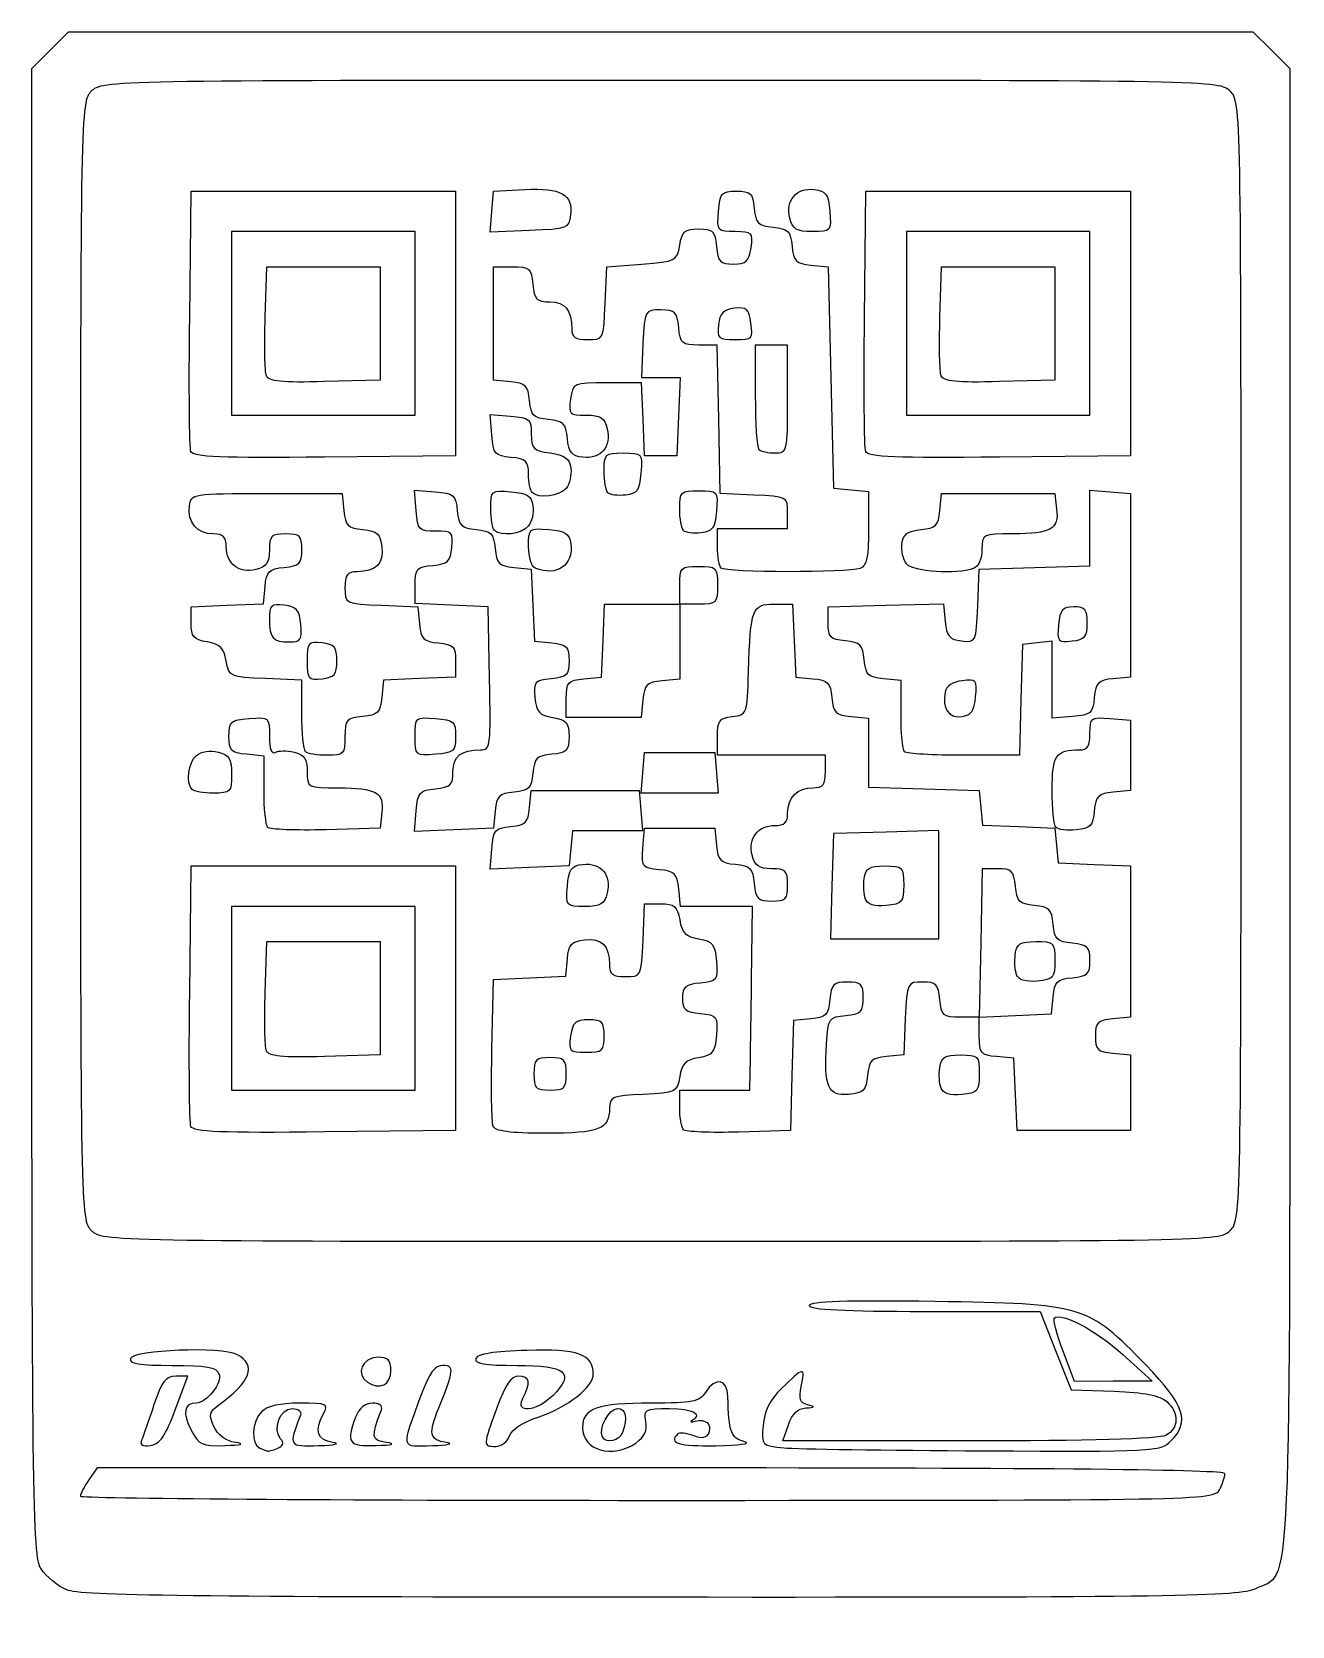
# Model space of a CAD drawing. Extents: x 15 to 1686, y 39 to 1121.
# Drawn here: x 1320 to 1495.1, y 897.5 to 1119 of the extents above; entities that cross this region are included whole.
import ezdxf

# ---------------------------------------------------------------- set-up
doc = ezdxf.new("R2010")
doc.units = 0
doc.layers.get('0').update_dxf_attribs({"linetype": 'CONTINUOUS'})

msp = doc.modelspace()

# ---------------------------------------------------------------- linework, layer by layer
at = {"color": 7}
for points in [[(1320, 1010.673615), (1320, 1113.9), (1322.55, 1116.45), (1325.1, 1119), (1407.375, 1119), (1489.65, 1119), (1492.2, 1116.45), (1494.75, 1113.9), (1494.75, 1011.037755)], [(1341.92325, 1079.265532), (1342.125, 1096.875), (1360.5, 1096.875), (1378.875, 1096.875), (1378.875, 1078.5), (1378.875, 1060.125), (1360.669125, 1059.924125)], [(1383.890175, 1094.028689), (1384.125, 1096.875), (1388.5008, 1097.101816)], [(1435.67325, 1079.265517), (1435.875, 1096.875), (1454.25, 1096.875), (1472.625, 1096.875), (1472.625, 1078.5), (1472.625, 1060.125), (1454.419125, 1059.924125)], [(1389.140175, 1091.403689), (1383.655425, 1091.182377), (1383.890175, 1094.028689)], [(1352.40765, 1079.306263), (1352.625, 1086.375), (1360.5, 1086.375), (1368.375, 1086.375), (1368.375, 1078.5), (1368.375, 1070.625), (1360.674075, 1070.411114)], [(1386.51825, 1070.393279), (1384.125, 1070.625), (1384.125, 1078.5), (1384.125, 1086.375), (1386.75, 1086.375)], [(1399.653225, 1081.3125), (1399.875, 1086.375), (1404.746175, 1086.75)], [(1428.23175, 1086.606721), (1430.625, 1086.375), (1431, 1071), (1431.375, 1055.625), (1433.8125, 1055.38998), (1436.25, 1055.15496), (1436.25, 1050.032723)], [(1446.15765, 1079.306263), (1446.375, 1086.375), (1454.25, 1086.375), (1462.125, 1086.375), (1462.125, 1078.5), (1462.125, 1070.625), (1454.424075, 1070.411114)], [(1404.901725, 1075.6875), (1404.67845, 1071), (1407.372075, 1071), (1410.0657, 1071), (1409.84535, 1065.5625), (1409.625, 1060.125), (1407.375, 1060.125), (1405.125, 1060.125), (1404.903225, 1065.1875), (1404.68145, 1070.25), (1399.92585, 1070.25)], [(1420.3125, 1054.651417), (1415.625, 1054.875), (1415.41635, 1065.1875), (1415.2077, 1075.5), (1412.651325, 1075.5)], [(1425, 1068), (1425, 1075.5), (1422.75, 1075.5), (1420.5, 1075.5), (1420.5, 1068.5)], [(1383.88935, 1062.985644), (1383.6537, 1065.846288), (1386.51435, 1065.610644)], [(1352.625, 1054.875), (1363.125, 1054.875), (1363.35675, 1052.48172)], [(1373.38935, 1052.485643), (1373.1537, 1055.346285), (1376.01435, 1055.110643)], [(1446.14325, 1052.48172), (1446.375, 1054.875), (1454.25, 1054.875), (1462.125, 1054.875), (1462.372575, 1052.706383)], [(1451.402175, 1039.26609), (1451.625, 1044.375), (1459.3125, 1044.588735), (1467, 1044.802477), (1467, 1050.071512), (1467, 1055.340547), (1469.8125, 1055.107777), (1472.625, 1054.875), (1472.625, 1042.125), (1472.625, 1029.375), (1470.23175, 1029.14328)], [(1415.25, 1047.49971), (1415.25, 1049.999708), (1420.125, 1049.999708), (1425, 1049.999708), (1425, 1052.213917)], [(1386.98175, 1044.60672), (1389.375, 1044.375), (1389.595725, 1039.357538), (1389.81645, 1034.340083), (1392.220725, 1034.107538)], [(1415.750025, 1044.500018), (1415.750025, 1044.49971)], [(1342.125, 1036.882365), (1342.125, 1039.125), (1347.142425, 1039.34574), (1352.159925, 1039.56648), (1352.392425, 1041.97074)], [(1383.58425, 1029.1875), (1383.375, 1039.125), (1378.3125, 1039.346767), (1373.25, 1039.568535), (1373.25, 1042.111748)], [(1396.6875, 1029.13998), (1399.125, 1029.375), (1399.346775, 1034.4375), (1399.56855, 1039.5), (1404.784275, 1039.5), (1410, 1039.5), (1410, 1042.125)], [(1368.5625, 1039.346767), (1373.625, 1039.125), (1373.85675, 1036.73172)], [(1412.625, 1039.5), (1410, 1039.5), (1410, 1034.29752), (1410, 1029.09504), (1407.5625, 1028.86002)], [(1423.10505, 1039.5), (1425.68145, 1039.5), (1425.903225, 1034.4375), (1426.125, 1029.375), (1428.51825, 1029.14328)], [(1430.625, 1036.875), (1430.625, 1039.125), (1438.63815, 1039.33737), (1446.651225, 1039.549747), (1446.88815, 1037.08737)], [(1464.5625, 1023.892223), (1461.75, 1023.659453), (1461.75, 1029.004545), (1461.75, 1034.34963), (1459.6875, 1034.112315), (1457.625, 1033.875), (1457.41125, 1026.1875), (1457.1975, 1018.5), (1449.473775, 1018.5)], [(1378.875, 1031.625), (1378.875, 1029.375), (1373.857575, 1029.15426), (1368.840075, 1028.93352), (1368.607575, 1026.52926)], [(1357.5, 1024.215735), (1357.5, 1028.931465), (1352.442375, 1029.153233)], [(1440.75, 1024.202483), (1440.75, 1028.90496), (1438.3125, 1029.13998)], [(1404.88995, 1026.1875), (1404.654975, 1023.75), (1399.45245, 1023.75), (1394.25, 1023.75), (1394.25, 1026.32748)], [(1433.8125, 1023.88998), (1436.25, 1023.65496), (1436.25, 1018.853715), (1436.25, 1014.052478), (1443.9375, 1013.838735), (1451.625, 1013.625), (1451.857575, 1011.22074), (1452.090075, 1008.81648), (1457.107575, 1008.59574), (1462.125, 1008.375), (1462.357575, 1005.97074), (1462.590075, 1003.56648), (1467.607575, 1003.34574), (1472.625, 1003.125), (1472.625, 992.625), (1472.625, 982.125), (1470.1875, 981.88998)], [(1469.8125, 1023.607777), (1472.625, 1023.375), (1472.625, 1018.5), (1472.625, 1013.625), (1470.23175, 1013.39328)], [(1430.25, 1016.25), (1430.25, 1018.5), (1422.75, 1018.5), (1415.25, 1018.5), (1415.25, 1021.075185)], [(1352.25, 1013.702482), (1352.25, 1018.40496), (1349.8125, 1018.63998)], [(1389.14325, 1011.23172), (1389.375, 1013.625), (1396.875, 1013.625), (1404.375, 1013.625), (1404.6078, 1010.8125), (1404.840525, 1008), (1399.967775, 1008), (1395.095025, 1008), (1394.86005, 1005.5625), (1394.625, 1003.125), (1389.140175, 1002.90369), (1383.655425, 1002.68238), (1383.890175, 1005.52869)], [(1368.622575, 1010.543647), (1368.375, 1008.375), (1360.83705, 1008.162915)], [(1384.35675, 1010.76828), (1384.125, 1008.375), (1378.640175, 1008.15369), (1373.155425, 1007.93238), (1373.390175, 1010.77869)], [(1404.8952, 1005.61317), (1405.125, 1008.375), (1410, 1008.375), (1414.875, 1008.375), (1415.10675, 1005.98172)], [(1341.92325, 985.515517), (1342.125, 1003.125), (1360.5, 1003.125), (1378.875, 1003.125), (1378.875, 984.75), (1378.875, 966.375), (1360.669125, 966.174127)], [(1454.223675, 1002.75), (1452.0423, 1002.75), (1451.83365, 992.4375), (1451.625, 982.125), (1449, 982.125)], [(1419.98475, 987.187222), (1420.124925, 997.499445), (1415.109975, 997.499722), (1410.09495, 997.5), (1409.859975, 999.9375)], [(1404.903225, 992.8125), (1405.125, 997.875), (1407.36765, 997.875)], [(1352.40765, 985.556265), (1352.625, 992.625), (1360.5, 992.625), (1368.375, 992.625), (1368.375, 984.75), (1368.375, 976.875), (1360.674075, 976.661115)], [(1383.914025, 977.664667), (1384.125, 987.375), (1389.142425, 987.59574), (1394.159925, 987.81648), (1394.392425, 990.22074)], [(1451.625, 979.5), (1451.625, 982.125), (1456.642425, 982.34574), (1461.659925, 982.56648), (1461.892425, 984.97074)], [(1428.213225, 981.8919), (1425.80145, 981.6588), (1425.588225, 974.0169), (1425.375, 966.375), (1418.212875, 966.162158)], [(1441.346775, 981.9375), (1441.125, 976.875), (1438.73175, 976.64328)], [(1470.1875, 977.11002), (1472.625, 976.875), (1472.625, 971.625), (1472.625, 966.375), (1464.75, 966.375), (1456.875, 966.375), (1456.654275, 971.392462), (1456.43355, 976.409918), (1454.029275, 976.642462)], [(1410, 969.500002), (1410, 972), (1414.875, 972), (1419.75, 972), (1419.79725, 974.4375)], [(1444.034175, 941.25), (1460.068425, 941.25), (1462.2228, 935.8125), (1464.37725, 930.375), (1470.3552, 930.152955)], [(1471.564125, 935.26659), (1475.625, 931.568093), (1470.24135, 931.534043), (1464.857775, 931.499993), (1463.277525, 935.723618), (1463.277525, 935.723625)], [(1339.9239, 927.5625), (1341.681375, 932.25), (1339.977675, 932.25)], [(1450.21335, 923.25), (1424.328, 923.25), (1425.11235, 925.5)], [(1407.417525, 919.5), (1329.08505, 919.5), (1327.917525, 917.833118)]]:
    msp.add_lwpolyline(points, dxfattribs=at)
for points in [[(1425.30555, 1093.13474)], [(1373.25, 1078.5), (1373.25, 1091.25), (1360.5, 1091.25), (1347.75, 1091.25), (1347.75, 1078.5), (1347.75, 1065.75), (1360.5, 1065.75), (1373.25, 1065.75)], [(1467, 1078.5), (1467, 1091.25), (1454.25, 1091.25), (1441.5, 1091.25), (1441.5, 1078.5), (1441.5, 1065.75), (1454.25, 1065.75), (1467, 1065.75)], [(1419.903975, 1078.541022)], [(1352.581725, 1071.217377)], [(1446.331725, 1071.217377)], [(1425, 1068)], [(1342.092375, 1060.689641)], [(1435.842375, 1060.689641)], [(1389.500025, 1055.000002)], [(1400.03445, 1054.96557)], [(1384.250025, 1049.750002)], [(1410.53445, 1049.715578)], [(1389.9375, 1044.49671)], [(1441.534275, 1045.08372)], [(1357.36005, 1036.6875)], [(1466.625, 1036.875)], [(1362.375, 1031.625)], [(1451.1141, 1026.617295)], [(1373.25, 1021.125)], [(1358.000025, 1019.000002)], [(1404.8922, 1016.0625), (1405.125, 1018.875), (1410, 1018.875), (1414.875, 1018.875), (1415.1078, 1016.0625), (1415.340525, 1013.25), (1410, 1013.25), (1404.659475, 1013.25)], [(1441.250025, 1019.000003)], [(1342.250025, 1013.750003)], [(1352.77455, 1008.475418)], [(1446, 1000.527158), (1446, 1008.054315), (1438.6875, 1007.839658), (1431.375, 1007.625), (1431.16035, 1000.3125), (1430.9457, 993), (1438.47285, 993), (1446, 993)], [(1462.285575, 1008.464452)], [(1394.3922, 1000.3125)], [(1373.25, 984.75), (1373.25, 997.5), (1360.5, 997.5), (1347.75, 997.5), (1347.75, 984.75), (1347.75, 972), (1360.5, 972), (1373.25, 972)], [(1435.8105, 998.52255)], [(1456.8105, 988.02255)], [(1399.5, 979.5)], [(1352.581725, 977.46738)], [(1394.25, 974.25)], [(1446.3105, 972.27255)], [(1342.092375, 966.939638)], [(1384.077975, 966.977167)], [(1410.525375, 966.474653)], [(1486.5, 952.5)], [(1369.875, 933.010275)], [(1339.9239, 927.5625)], [(1386.35955, 923.95164)], [(1399.2573, 923.8125)], [(1348.271925, 923.041102)], [(1354.082775, 922.212585)], [(1369.278825, 923.040443)], [(1377.5625, 923.037442)], [(1403.903025, 922.966507)], [(1478.25, 923.25)], [(1484.9736, 916.450695)], [(1324.8393, 902.55432)]]:
    msp.add_lwpolyline(points, close=True, dxfattribs=at)
for points in [[(1407.375, 1112.25), (1330.749975, 1112.25), (1329.73065, 1112.23068), (1328.25, 1110.75)], [(1486.5, 1110.75), (1485.01935, 1112.230676), (1484.000025, 1112.25), (1407.375, 1112.25)], [(1328.25, 1110.75), (1326.76935, 1109.269324), (1326.75, 1108.25), (1326.75, 1031.625)], [(1488, 1031.625), (1488, 1108.25), (1487.9805, 1109.269324), (1486.5, 1110.75)], [(1388.5008, 1097.101816), (1393.511625, 1097.361552), (1395.183525, 1096.430073), (1394.85045, 1093.564197)], [(1415.3922, 1094.0625), (1415.6052, 1096.635773), (1415.8164, 1096.875), (1417.875, 1096.875)], [(1417.875, 1096.875), (1419.8565, 1096.875), (1420.152675, 1096.589426), (1420.35675, 1094.481721)], [(1425.30555, 1093.13474), (1424.6874, 1095.597643), (1426.213275, 1097.38783), (1428.6858, 1097.100418)], [(1428.6858, 1097.100418), (1430.336175, 1096.908572), (1430.65965, 1096.45614), (1430.8578, 1094.0625)], [(1420.35675, 1094.481721), (1420.5585, 1092.397882), (1420.897875, 1092.058481), (1422.98175, 1091.856721)], [(1394.85045, 1093.564197), (1394.633625, 1091.699486), (1394.414325, 1091.616499), (1389.140175, 1091.403689)], [(1417.6998, 1091.25), (1415.222925, 1091.25), (1415.16525, 1091.320245), (1415.3922, 1094.0625)], [(1428.43455, 1091.25), (1426.223325, 1091.25), (1425.699375, 1091.565615), (1425.30555, 1093.13474)], [(1430.8578, 1094.0625), (1431.08655, 1091.298144), (1431.045075, 1091.25), (1428.43455, 1091.25)], [(1410.003525, 1089.375), (1410.331725, 1091.287249), (1410.726375, 1091.625), (1412.63235, 1091.625)], [(1412.63235, 1091.625), (1414.6143, 1091.625), (1414.9023, 1091.341657), (1415.11005, 1089.1875)], [(1419.909975, 1089), (1420.22145, 1091.122149), (1420.095825, 1091.25), (1417.6998, 1091.25)], [(1422.98175, 1091.856721), (1425.06555, 1091.65496), (1425.404925, 1091.315559), (1425.60675, 1089.231721)], [(1404.746175, 1086.75), (1409.465925, 1087.113347), (1409.629275, 1087.194923), (1410.003525, 1089.375)], [(1415.11005, 1089.1875), (1415.31435, 1087.068598), (1415.621775, 1086.75), (1417.462425, 1086.75)], [(1417.462425, 1086.75), (1419.24165, 1086.75), (1419.632475, 1087.109305), (1419.909975, 1089)], [(1425.60675, 1089.231721), (1425.8085, 1087.147882), (1426.147875, 1086.808481), (1428.23175, 1086.606721)], [(1386.75, 1086.375), (1389.16335, 1086.375), (1389.393975, 1086.178449), (1389.61005, 1083.9375)], [(1389.61005, 1083.9375), (1389.814425, 1081.817146), (1390.121175, 1081.5), (1391.9673, 1081.5)], [(1391.9673, 1081.5), (1394.1237, 1081.5), (1395, 1080.398717), (1395, 1077.68866)], [(1397.215725, 1076.25), (1399.429275, 1076.25), (1399.431675, 1076.25495), (1399.653225, 1081.3125)], [(1419.903975, 1078.541022), (1419.6156, 1080.505858), (1419.287025, 1080.799507), (1417.596375, 1080.603522)], [(1342.092375, 1060.689656), (1341.888375, 1061.221172), (1341.812325, 1069.580316), (1341.92325, 1079.265532)], [(1352.581725, 1071.217377), (1352.3664, 1071.778458), (1352.288025, 1075.418457), (1352.40765, 1079.306263)], [(1407.375, 1080.375), (1405.1388, 1080.375), (1405.12365, 1080.346215), (1404.901725, 1075.6875)], [(1409.86005, 1077.9375), (1409.65215, 1080.093607), (1409.365275, 1080.375), (1407.375, 1080.375)], [(1417.596375, 1080.603522), (1416.0735, 1080.426986), (1415.571, 1079.905802), (1415.3877, 1078.3125)], [(1435.842375, 1060.689641), (1435.638375, 1061.221157), (1435.562325, 1069.580301), (1435.67325, 1079.265517)], [(1446.331725, 1071.217377), (1446.1164, 1071.778458), (1446.038025, 1075.418457), (1446.15765, 1079.306263)], [(1395, 1077.68866), (1395, 1076.595093), (1395.531525, 1076.25), (1397.215725, 1076.25)], [(1412.651325, 1075.5), (1410.315525, 1075.5), (1410.074775, 1075.710229), (1409.86005, 1077.9375)], [(1415.3877, 1078.3125), (1415.17005, 1076.421093), (1415.36145, 1076.25), (1417.6953, 1076.25)], [(1417.6953, 1076.25), (1420.106475, 1076.25), (1420.222575, 1076.370379), (1419.903975, 1078.541022)], [(1360.674075, 1070.411114), (1354.721625, 1070.245792), (1352.884275, 1070.428852), (1352.581725, 1071.217377)], [(1389.14325, 1067.768279), (1388.9415, 1069.852118), (1388.602125, 1070.191519), (1386.51825, 1070.393279)], [(1399.92585, 1070.25), (1395.21525, 1070.25), (1395.1671, 1070.228715), (1394.840025, 1068)], [(1454.424075, 1070.411114), (1448.471625, 1070.245792), (1446.634275, 1070.428852), (1446.331725, 1071.217377)], [(1391.76825, 1065.143279), (1389.68445, 1065.34504), (1389.345075, 1065.684441), (1389.14325, 1067.768279)], [(1394.840025, 1068), (1394.5299, 1065.886923), (1394.660775, 1065.75), (1396.990575, 1065.75)], [(1420.5, 1068.5), (1420.5, 1064.65), (1420.725, 1061.275), (1421.000025, 1061)], [(1423.250025, 1060.5), (1424.9667, 1060.5), (1425, 1060.642857), (1425, 1068)], [(1386.51435, 1065.610644), (1389.140475, 1065.394319), (1389.375, 1065.190545), (1389.375, 1063.125)], [(1396.990575, 1065.75), (1399.01475, 1065.75), (1399.5585, 1065.403044), (1399.94445, 1063.86526)], [(1389.375, 1063.125), (1389.375, 1061.125), (1389.666675, 1060.833333), (1392, 1060.5)], [(1394.39325, 1062.518279), (1394.1915, 1064.602118), (1393.852125, 1064.941519), (1391.76825, 1065.143279)], [(1399.94445, 1063.86526), (1400.5626, 1061.402357), (1399.036725, 1059.61217), (1396.5642, 1059.899582)], [(1386.5625, 1059.889981), (1384.32885, 1060.105343), (1384.105275, 1060.364271), (1383.88935, 1062.985644)], [(1396.5642, 1059.899582), (1394.990625, 1060.082498), (1394.581275, 1060.576246), (1394.39325, 1062.518279)], [(1421.000025, 1061), (1421.274975, 1060.725), (1422.287475, 1060.5), (1423.250025, 1060.5)], [(1360.669125, 1059.924125), (1346.3598, 1059.766242), (1342.383825, 1059.930049), (1342.092375, 1060.689641)], [(1389, 1057.577483), (1389, 1059.373097), (1388.669325, 1059.686848), (1386.5625, 1059.889981)], [(1392, 1060.5), (1394.03175, 1060.209754), (1394.680425, 1059.734277), (1394.8701, 1058.39622)], [(1399.5, 1058.000002), (1399.5, 1060.365217), (1399.644, 1060.5), (1402.1703, 1060.5)], [(1402.1703, 1060.5), (1404.797325, 1060.5), (1404.836775, 1060.454453), (1404.6078, 1057.6875)], [(1454.419125, 1059.924125), (1440.1098, 1059.766242), (1436.133825, 1059.930049), (1435.842375, 1060.689641)], [(1389.500025, 1055.00001), (1389.225, 1055.274997), (1389, 1056.434865), (1389, 1057.577483)], [(1394.8701, 1058.39622), (1395.004875, 1057.445385), (1394.710425, 1056.17976), (1394.215725, 1055.58372)], [(1400.03445, 1054.965585), (1399.740525, 1055.259503), (1399.5, 1056.624998), (1399.5, 1058.000002)], [(1404.6078, 1057.6875), (1404.410925, 1055.309145), (1404.081225, 1054.84074), (1402.47195, 1054.653067)], [(1341.8799, 1053.14622), (1342.12245, 1054.85727), (1342.2327, 1054.875), (1352.625, 1054.875)], [(1376.01435, 1055.110643), (1378.623675, 1054.895708), (1378.895325, 1054.664722), (1379.10675, 1052.48172)], [(1383.75, 1052.795273), (1383.75, 1055.277863), (1383.819, 1055.334818), (1386.5625, 1055.107777)], [(1386.5625, 1055.107777), (1388.843625, 1054.91898), (1389.421275, 1054.548375), (1389.6201, 1053.14622)], [(1394.215725, 1055.58372), (1393.2912, 1054.4697), (1390.38945, 1054.110525), (1389.500025, 1055.000002)], [(1402.47195, 1054.653067), (1401.42525, 1054.531005), (1400.328375, 1054.671668), (1400.03445, 1054.96557)], [(1410, 1052.75001), (1410, 1055.115225), (1410.144, 1055.250008), (1412.6703, 1055.250008)], [(1412.6703, 1055.250008), (1415.297325, 1055.250008), (1415.336775, 1055.204483), (1415.1078, 1052.437508)], [(1425, 1052.213917), (1425, 1054.406205), (1424.9535, 1054.43034), (1420.3125, 1054.651417)], [(1345.2168, 1049.25), (1342.97475, 1049.25), (1341.561525, 1050.900112), (1341.8799, 1053.14622)], [(1363.35675, 1052.48172), (1363.5585, 1050.397882), (1363.897875, 1050.058477), (1365.98175, 1049.85672)], [(1376.0967, 1049.634292), (1373.772375, 1049.625518), (1373.610975, 1049.795565), (1373.38935, 1052.485643)], [(1379.10675, 1052.48172), (1379.3085, 1050.397882), (1379.647875, 1050.058477), (1381.73175, 1049.85672)], [(1384.250025, 1049.750002), (1383.975, 1050.024997), (1383.75, 1051.395375), (1383.75, 1052.795273)], [(1389.6201, 1053.14622), (1389.754875, 1052.195385), (1389.460425, 1050.92976), (1388.965725, 1050.33372)], [(1410.53445, 1049.715578), (1410.240525, 1050.00951), (1410, 1051.375005), (1410, 1052.75001)], [(1415.1078, 1052.437508), (1414.910925, 1050.059152), (1414.581225, 1049.590747), (1412.97195, 1049.403075)], [(1443.51825, 1049.85672), (1445.602125, 1050.058477), (1445.9415, 1050.397882), (1446.14325, 1052.48172)], [(1462.372575, 1052.706383), (1462.693125, 1049.89803), (1461.598125, 1049.27556), (1456.3125, 1049.261483)], [(1365.98175, 1049.85672), (1367.99745, 1049.661555), (1368.414075, 1049.28291), (1368.622575, 1047.456383)], [(1381.73175, 1049.85672), (1383.81555, 1049.654963), (1384.154925, 1049.315558), (1384.35675, 1047.23172)], [(1388.965725, 1050.33372), (1388.0412, 1049.2197), (1385.13945, 1048.860525), (1384.250025, 1049.750002)], [(1389, 1047.482775), (1389, 1050.037583), (1389.057, 1050.085822), (1391.8125, 1049.857777)], [(1391.8125, 1049.857777), (1394.093625, 1049.66898), (1394.671275, 1049.298375), (1394.8701, 1047.89622)], [(1436.25, 1050.032723), (1436.25, 1046.053778), (1435.985175, 1044.808875), (1435.06365, 1044.455242)], [(1440.8799, 1047.89622), (1441.0686, 1049.227103), (1441.6758, 1049.678333), (1443.51825, 1049.85672)], [(1347, 1047.46683), (1347, 1048.844392), (1346.5944, 1049.25), (1345.2168, 1049.25)], [(1355.25, 1049.25), (1353.2532, 1049.25), (1353, 1048.998413), (1353, 1047.014287)], [(1357.5, 1047.04752), (1357.5, 1048.994723), (1357.239225, 1049.25), (1355.25, 1049.25)], [(1378.3467, 1047.384292), (1378.553025, 1049.486063), (1378.3962, 1049.642947), (1376.0967, 1049.634292)], [(1394.8701, 1047.89622), (1395.2925, 1044.916432), (1392.9309, 1043.288843), (1389.9375, 1044.49671)], [(1412.97195, 1049.403075), (1411.92525, 1049.281013), (1410.828375, 1049.421675), (1410.53445, 1049.715578)], [(1441.534275, 1045.08372), (1441.039575, 1045.67976), (1440.745125, 1046.945385), (1440.8799, 1047.89622)], [(1456.3125, 1049.261483), (1452.05895, 1049.250158), (1452, 1049.220382), (1452, 1047.080242)], [(1351.11525, 1044.305535), (1348.778025, 1043.718922), (1347, 1045.08477), (1347, 1047.46683)], [(1353, 1047.014287), (1353, 1045.251945), (1352.600925, 1044.67842), (1351.11525, 1044.305535)], [(1355.0625, 1044.61002), (1357.205775, 1044.816667), (1357.5, 1045.110878), (1357.5, 1047.04752)], [(1368.622575, 1047.456383), (1368.892875, 1045.088115), (1367.837325, 1044.02952), (1365.1875, 1044.011483)], [(1375.6875, 1044.88998), (1377.786075, 1045.092322), (1378.155825, 1045.439138), (1378.3467, 1047.384292)], [(1384.35675, 1047.23172), (1384.5585, 1045.147882), (1384.897875, 1044.808477), (1386.98175, 1044.60672)], [(1389.9375, 1044.49671), (1389.421875, 1044.704767), (1389, 1046.048497), (1389, 1047.482775)], [(1415.750025, 1044.49971), (1415.475, 1044.774705), (1415.25, 1046.124705), (1415.25, 1047.49971)], [(1452, 1047.080242), (1452, 1045.793572), (1451.51715, 1044.725197), (1450.81365, 1044.455242)], [(1352.392425, 1041.97074), (1352.5962, 1044.077078), (1352.927025, 1044.404123), (1355.0625, 1044.61002)], [(1365.1875, 1044.011483), (1363.820925, 1044.002182), (1363.5, 1043.578665), (1363.5, 1041.784267)], [(1373.25, 1042.111748), (1373.25, 1044.43281), (1373.462925, 1044.675495), (1375.6875, 1044.88998)], [(1410, 1042.125), (1410, 1044.624998), (1410.125025, 1044.75), (1412.625, 1044.75)], [(1412.625, 1044.75), (1415.124975, 1044.75), (1415.25, 1044.624998), (1415.25, 1042.125)], [(1435.06365, 1044.455242), (1433.44845, 1043.835435), (1416.375, 1043.875005), (1415.750025, 1044.500018)], [(1450.81365, 1044.455242), (1448.503125, 1043.568608), (1442.451525, 1043.978475), (1441.534275, 1045.08372)], [(1363.5, 1041.784267), (1363.5, 1039.570695), (1363.5075, 1039.568317), (1368.5625, 1039.346767)], [(1415.25, 1042.125), (1415.25, 1039.625002), (1415.124975, 1039.5), (1412.625, 1039.5)], [(1355.0625, 1039.362315), (1353.232125, 1039.572923), (1353, 1039.354815), (1353, 1037.424818)], [(1357.36005, 1036.6875), (1357.164225, 1038.71856), (1356.781125, 1039.16457), (1355.0625, 1039.362315)], [(1419.563925, 1030.125), (1419.8418, 1038.95337), (1420.048275, 1039.5), (1423.10505, 1039.5)], [(1449.152175, 1034.39109), (1451.161275, 1034.159273), (1451.181375, 1034.202787), (1451.402175, 1039.26609)], [(1464.75, 1039.125), (1463.1741, 1039.125), (1462.836825, 1038.727395), (1462.6359, 1036.632705)], [(1466.625, 1036.875), (1466.625, 1038.774997), (1466.333325, 1039.125), (1464.75, 1039.125)], [(1344.3687, 1034.251088), (1342.464, 1034.581013), (1342.125, 1034.97855), (1342.125, 1036.882365)], [(1353, 1037.424818), (1353, 1034.781795), (1353.4686, 1034.25), (1355.7975, 1034.25)], [(1355.7975, 1034.25), (1357.3737, 1034.25), (1357.566075, 1034.550142), (1357.36005, 1036.6875)], [(1373.85675, 1036.73172), (1374.0585, 1034.647882), (1374.397875, 1034.308477), (1376.48175, 1034.10672)], [(1433.01825, 1034.39328), (1430.9106, 1034.597348), (1430.625, 1034.893478), (1430.625, 1036.875)], [(1446.88815, 1037.08737), (1447.08495, 1035.0414), (1447.467825, 1034.585445), (1449.152175, 1034.39109)], [(1462.6359, 1036.632705), (1462.411725, 1034.29608), (1462.5288, 1034.155538), (1464.5109, 1034.382705)], [(1464.5109, 1034.382705), (1466.306025, 1034.588445), (1466.625, 1034.964443), (1466.625, 1036.875)], [(1360.3125, 1034.112315), (1358.39745, 1034.332665), (1358.25, 1034.15484), (1358.25, 1031.625)], [(1435.64325, 1031.76828), (1435.4415, 1033.852118), (1435.102125, 1034.191523), (1433.01825, 1034.39328)], [(1346.998575, 1031.618723), (1346.69175, 1033.40166), (1346.151675, 1033.94226), (1344.3687, 1034.251088)], [(1362.375, 1031.625), (1362.375, 1033.522013), (1362.05145, 1033.91223), (1360.3125, 1034.112315)], [(1376.48175, 1034.10672), (1378.5894, 1033.902652), (1378.875, 1033.606522), (1378.875, 1031.625)], [(1392.220725, 1034.107538), (1394.34045, 1033.902517), (1394.625, 1033.60872), (1394.625, 1031.625)], [(1326.75, 1031.625), (1326.75, 954.999998), (1326.7695, 953.98068), (1328.25, 952.5)], [(1352.442375, 1029.153233), (1347.474825, 1029.371048), (1347.37785, 1029.414953), (1346.998575, 1031.618723)], [(1358.25, 1031.625), (1358.25, 1029.095137), (1358.39745, 1028.917335), (1360.3125, 1029.137685)], [(1360.3125, 1029.137685), (1362.05145, 1029.33777), (1362.375, 1029.727987), (1362.375, 1031.625)], [(1394.625, 1031.625), (1394.625, 1029.626422), (1394.347725, 1029.348375), (1392.143775, 1029.136718)], [(1417.3125, 1023.887685), (1419.3525, 1024.122413), (1419.377025, 1024.190347), (1419.563925, 1030.125)], [(1438.3125, 1029.13998), (1436.17965, 1029.345622), (1435.84605, 1029.674152), (1435.64325, 1031.76828)], [(1486.5, 952.5), (1487.98065, 953.98068), (1488, 954.999998), (1488, 1031.625)], [(1382.3331, 1019.25), (1383.717375, 1019.25), (1383.782625, 1019.768108), (1383.58425, 1029.1875)], [(1392.143775, 1029.136718), (1389.848025, 1028.916255), (1389.6798, 1028.720265), (1389.893775, 1026.515003)], [(1394.25, 1026.32748), (1394.25, 1028.687197), (1394.45595, 1028.92482), (1396.6875, 1029.13998)], [(1407.5625, 1028.86002), (1405.419225, 1028.653365), (1405.09665, 1028.33079), (1404.88995, 1026.1875)], [(1428.51825, 1029.14328), (1430.602125, 1028.941523), (1430.9415, 1028.602118), (1431.14325, 1026.51828)], [(1449.24555, 1028.867295), (1447.929, 1028.715952), (1447.041225, 1028.115855), (1446.8805, 1027.268693)], [(1451.1141, 1026.617295), (1451.338125, 1028.952427), (1451.2203, 1029.094312), (1449.24555, 1028.867295)], [(1470.23175, 1029.14328), (1468.147875, 1028.941523), (1467.8085, 1028.602118), (1467.60675, 1026.51828)], [(1368.607575, 1026.52926), (1368.4038, 1024.422922), (1368.072975, 1024.095877), (1365.9375, 1023.88998)], [(1389.893775, 1026.515003), (1390.086975, 1024.52355), (1390.49505, 1024.068135), (1392.375, 1023.745913)], [(1431.14325, 1026.51828), (1431.34605, 1024.424152), (1431.67965, 1024.095622), (1433.8125, 1023.88998)], [(1446.8805, 1027.268693), (1446.4482, 1024.990223), (1447.3755, 1023.628073), (1449.184125, 1023.884895)], [(1449.184125, 1023.884895), (1450.490325, 1024.070377), (1450.929375, 1024.691977), (1451.1141, 1026.617295)], [(1467.60675, 1026.51828), (1467.39615, 1024.34343), (1467.118275, 1024.103752), (1464.5625, 1023.892223)], [(1347.375, 1021.125), (1347.375, 1023.183615), (1347.61425, 1023.3948), (1350.1875, 1023.607777)], [(1350.1875, 1023.607777), (1352.96235, 1023.837427), (1353, 1023.804188), (1353, 1021.126013)], [(1358.000025, 1019.000003), (1357.725, 1019.274998), (1357.5, 1021.622077), (1357.5, 1024.215735)], [(1365.9375, 1023.88998), (1363.70595, 1023.67482), (1363.5, 1023.437198), (1363.5, 1021.07748)], [(1373.25, 1021.125), (1373.25, 1023.804345), (1373.2875, 1023.837442), (1376.0625, 1023.607777)], [(1376.0625, 1023.607777), (1378.63575, 1023.3948), (1378.875, 1023.183615), (1378.875, 1021.125)], [(1392.375, 1023.745913), (1394.28735, 1023.41814), (1394.625, 1023.023753), (1394.625, 1021.117635)], [(1415.25, 1021.075185), (1415.25, 1023.32694), (1415.50905, 1023.680175), (1417.3125, 1023.887685)], [(1441.250025, 1019.000003), (1440.975, 1019.274998), (1440.75, 1021.616115), (1440.75, 1024.202483)], [(1467, 1021.545277), (1467, 1023.738975), (1467.1245, 1023.83025), (1469.8125, 1023.607777)], [(1349.8125, 1018.63998), (1347.6564, 1018.847865), (1347.375, 1019.134748), (1347.375, 1021.125)], [(1353, 1021.126013), (1353, 1019.409982), (1353.291525, 1018.591665), (1353.7926, 1018.901347)], [(1363.5, 1021.07748), (1363.5, 1018.656337), (1363.34835, 1018.5), (1361.000025, 1018.5)], [(1376.0625, 1018.642223), (1373.2875, 1018.412558), (1373.25, 1018.445655), (1373.25, 1021.125)], [(1378.875, 1021.125), (1378.875, 1019.066385), (1378.63575, 1018.8552), (1376.0625, 1018.642223)], [(1394.625, 1021.117635), (1394.625, 1019.144393), (1394.337525, 1018.847168), (1392.23175, 1018.64328)], [(1465.56135, 1019.25), (1466.666175, 1019.25), (1467, 1019.78262), (1467, 1021.545277)], [(1342.86525, 1018.491915), (1343.504925, 1019.02278), (1344.784275, 1019.21577), (1345.86525, 1018.944465)], [(1345.86525, 1018.944465), (1347.426675, 1018.552568), (1347.75, 1018.023577), (1347.75, 1015.860712)], [(1353.7926, 1018.901347), (1354.228575, 1019.17077), (1355.409825, 1019.184262), (1356.4176, 1018.931348)], [(1356.4176, 1018.931348), (1357.84815, 1018.572315), (1358.25, 1017.981135), (1358.25, 1016.235743)], [(1361.000025, 1018.5), (1359.624975, 1018.5), (1358.274975, 1018.725), (1358.000025, 1019.000002)], [(1378.5, 1016.217278), (1378.5, 1018.378905), (1379.601, 1019.25), (1382.3331, 1019.25)], [(1449.473775, 1018.5), (1445.2257, 1018.5), (1441.524975, 1018.725), (1441.250025, 1019.000003)], [(1461.75, 1013.66976), (1461.75, 1018.531912), (1462.240425, 1019.25), (1465.56135, 1019.25)], [(1342.250025, 1013.750003), (1341.349875, 1014.650138), (1341.725625, 1017.546097), (1342.86525, 1018.491915)], [(1392.23175, 1018.64328), (1390.147875, 1018.441523), (1389.8085, 1018.102118), (1389.60675, 1016.01828)], [(1347.75, 1015.860712), (1347.75, 1013.401905), (1347.6045, 1013.25), (1345.250025, 1013.25)], [(1358.25, 1016.235743), (1358.25, 1014.015337), (1358.27925, 1013.999955), (1362.5625, 1013.988547)], [(1376.0625, 1013.86002), (1378.182825, 1014.064462), (1378.5, 1014.371167), (1378.5, 1016.217278)], [(1389.60675, 1016.01828), (1389.404925, 1013.934443), (1389.06555, 1013.595037), (1386.98175, 1013.39328)], [(1428.525, 1014), (1429.941675, 1014), (1430.25, 1014.402173), (1430.25, 1016.25)], [(1345.250025, 1013.25), (1343.874975, 1013.25), (1342.524975, 1013.475), (1342.250025, 1013.750003)], [(1352.77455, 1008.475418), (1352.4861, 1008.763935), (1352.25, 1011.116115), (1352.25, 1013.702482)], [(1362.5625, 1013.988547), (1367.848125, 1013.974447), (1368.943125, 1013.352), (1368.622575, 1010.543647)], [(1373.390175, 1010.77869), (1373.605125, 1013.384077), (1373.831325, 1013.64489), (1376.0625, 1013.86002)], [(1386.98175, 1013.39328), (1384.897875, 1013.191523), (1384.5585, 1012.852118), (1384.35675, 1010.76828)], [(1425, 1010.475), (1425, 1012.672987), (1426.326975, 1014), (1428.525, 1014)], [(1462.285575, 1008.464452), (1461.990975, 1008.759008), (1461.75, 1011.101392), (1461.75, 1013.66976)], [(1470.23175, 1013.39328), (1468.147875, 1013.191523), (1467.8085, 1012.852117), (1467.60675, 1010.76828)], [(1321.2768, 905.49858), (1320.09, 907.30983), (1320, 914.725335), (1320, 1010.673615)], [(1386.51825, 1008.60672), (1388.602125, 1008.808477), (1388.9415, 1009.147883), (1389.14325, 1011.23172)], [(1423.2168, 1008.75), (1424.577525, 1008.75), (1425, 1009.15869), (1425, 1010.475)], [(1467.60675, 1010.76828), (1467.407775, 1008.713422), (1467.053025, 1008.343462), (1465.098075, 1008.151957)], [(1494.75, 1011.037755), (1494.75, 897.527977), (1495.0854, 905.147775), (1489.982175, 902.72613)], [(1360.83705, 1008.162915), (1356.6912, 1008.046267), (1353.063075, 1008.186915), (1352.77455, 1008.475418)], [(1383.890175, 1005.52869), (1384.10415, 1008.122062), (1384.3377, 1008.395595), (1386.51825, 1008.60672)], [(1420.05555, 1004.634743), (1419.4689, 1006.971998), (1420.8348, 1008.75), (1423.2168, 1008.75)], [(1465.098075, 1008.151957), (1463.845725, 1008.02928), (1462.5801, 1008.169882), (1462.285575, 1008.464452)], [(1407.1452, 1002.61317), (1404.781725, 1002.840165), (1404.6762, 1002.98091), (1404.8952, 1005.61317)], [(1415.10675, 1005.98172), (1415.3085, 1003.897883), (1415.647875, 1003.558477), (1417.73175, 1003.35672)], [(1394.3922, 1000.3125), (1394.59035, 1002.70614), (1394.913825, 1003.15857), (1396.5642, 1003.35042)], [(1396.5642, 1003.35042), (1399.036725, 1003.637827), (1400.5626, 1001.847645), (1399.94445, 999.384743)], [(1417.73175, 1003.35672), (1419.825825, 1003.153965), (1420.1544, 1002.82032), (1420.36005, 1000.6875)], [(1422.764325, 1002.75), (1421.001975, 1002.75), (1420.42845, 1003.149053), (1420.05555, 1004.634743)], [(1409.859975, 999.9375), (1409.652375, 1002.09045), (1409.335425, 1002.402803), (1407.1452, 1002.61317)], [(1425, 1000.5), (1425, 1002.496807), (1424.748375, 1002.75), (1422.764325, 1002.75)], [(1435.8105, 998.52255), (1435.574475, 999.137647), (1435.492425, 1000.424827), (1435.628175, 1001.382952)], [(1435.628175, 1001.382952), (1435.832775, 1002.826852), (1436.32425, 1003.125), (1438.5, 1003.125)], [(1438.5, 1003.125), (1440.999975, 1003.125), (1441.125, 1002.999998), (1441.125, 1000.5)], [(1456.63995, 1000.3125), (1456.433925, 1002.44991), (1456.1364, 1002.75), (1454.223675, 1002.75)], [(1396.81545, 997.5), (1394.204925, 997.5), (1394.16345, 997.54815), (1394.3922, 1000.3125)], [(1399.94445, 999.384743), (1399.550625, 997.815615), (1399.026675, 997.5), (1396.81545, 997.5)], [(1420.36005, 1000.6875), (1420.566675, 998.54421), (1420.8609, 998.25), (1422.79755, 998.25)], [(1422.79755, 998.25), (1424.7447, 998.25), (1425, 998.51079), (1425, 1000.5)], [(1441.125, 1000.5), (1441.125, 998.08551), (1440.9291, 997.856123), (1438.682325, 997.639598)], [(1459.26825, 997.64328), (1457.174175, 997.846035), (1456.8456, 998.17968), (1456.63995, 1000.3125)], [(1407.36765, 997.875), (1409.27145, 997.875), (1409.66895, 997.536015), (1409.99895, 995.631278)], [(1438.682325, 997.639598), (1437.044325, 997.481738), (1436.09835, 997.77258), (1435.8105, 998.52255)], [(1461.89325, 995.01828), (1461.6915, 997.102118), (1461.352125, 997.441523), (1459.26825, 997.64328)], [(1409.99895, 995.631278), (1410.3078, 993.847853), (1410.847875, 993.308648), (1412.6313, 993.00291)], [(1464.5625, 992.38998), (1462.42965, 992.595622), (1462.09605, 992.924152), (1461.89325, 995.01828)], [(1394.392425, 990.22074), (1394.58855, 992.248395), (1394.964675, 992.663775), (1396.793625, 992.87256)], [(1396.793625, 992.87256), (1399.1619, 993.142905), (1400.22045, 992.087325), (1400.238525, 989.4375)], [(1402.465725, 987.75), (1404.679275, 987.75), (1404.681675, 987.75525), (1404.903225, 992.8125)], [(1412.6313, 993.00291), (1414.590075, 992.667105), (1414.904175, 992.267992), (1415.104725, 989.859803)], [(1456.628175, 990.882952), (1456.832775, 992.326852), (1457.32425, 992.625), (1459.5, 992.625)], [(1459.5, 992.625), (1461.999975, 992.625), (1462.125, 992.499998), (1462.125, 990)], [(1467, 990), (1467, 991.883033), (1466.692425, 992.184623), (1464.5625, 992.38998)], [(1456.8105, 988.02255), (1456.574475, 988.637647), (1456.492425, 989.924827), (1456.628175, 990.882952)], [(1462.125, 990), (1462.125, 987.58551), (1461.9291, 987.356123), (1459.682325, 987.139598)], [(1464.5625, 987.61002), (1466.692425, 987.815377), (1467, 988.116967), (1467, 990)], [(1400.238525, 989.4375), (1400.247525, 988.070888), (1400.67135, 987.75), (1402.465725, 987.75)], [(1415.104725, 989.859803), (1415.32365, 987.231352), (1415.2176, 987.090113), (1412.854725, 986.86317)], [(1459.682325, 987.139598), (1458.044325, 986.981738), (1457.09835, 987.27258), (1456.8105, 988.02255)], [(1352.581725, 977.46738), (1352.3664, 978.028455), (1352.288025, 981.66846), (1352.40765, 985.556265)], [(1412.854725, 986.86317), (1410.773175, 986.663243), (1410.375, 986.323913), (1410.375, 984.75)], [(1419.79725, 974.4375), (1419.8235, 975.778125), (1419.90765, 981.515498), (1419.98475, 987.187222)], [(1433.29755, 987), (1431.3609, 987), (1431.066675, 986.70579), (1430.86005, 984.5625)], [(1435.5, 984.79752), (1435.5, 986.734163), (1435.234125, 987), (1433.29755, 987)], [(1443.736725, 987), (1441.581825, 987), (1441.5672, 986.96895), (1441.346775, 981.9375)], [(1446.13995, 984.5625), (1445.934225, 986.696205), (1445.63475, 987), (1443.736725, 987)], [(1461.892425, 984.97074), (1462.0962, 987.077077), (1462.427025, 987.404122), (1464.5625, 987.61002)], [(1342.092375, 966.939638), (1341.888375, 967.471155), (1341.812325, 975.830303), (1341.92325, 985.515517)], [(1410.375, 984.75), (1410.375, 983.176087), (1410.773175, 982.836757), (1412.854725, 982.63683)], [(1430.86005, 984.5625), (1430.65395, 982.425255), (1430.327925, 982.09629), (1428.213225, 981.8919)], [(1433.0625, 982.36002), (1435.205775, 982.566667), (1435.5, 982.860878), (1435.5, 984.79752)], [(1449, 982.125), (1446.58665, 982.125), (1446.356025, 982.321553), (1446.13995, 984.5625)], [(1397.335125, 981.75), (1395.5031, 981.75), (1395.119475, 981.40407), (1394.840025, 979.5)], [(1399.5, 979.5), (1399.5, 981.480338), (1399.240575, 981.75), (1397.335125, 981.75)], [(1412.854725, 982.63683), (1415.2176, 982.409887), (1415.32365, 982.268648), (1415.104725, 979.640197)], [(1430.390775, 978.424702), (1430.61675, 981.994823), (1430.710725, 982.133265), (1433.0625, 982.36002)], [(1470.1875, 981.88998), (1468.057575, 981.684623), (1467.75, 981.383033), (1467.75, 979.5)], [(1394.840025, 979.5), (1394.529525, 977.384707), (1394.6592, 977.25), (1397.0049, 977.25)], [(1397.0049, 977.25), (1399.27725, 977.25), (1399.5, 977.45088), (1399.5, 979.5)], [(1415.104725, 979.640197), (1414.904175, 977.232008), (1414.590075, 976.832895), (1412.6313, 976.49709)], [(1454.029275, 976.642462), (1451.82585, 976.855575), (1451.625, 977.094263), (1451.625, 979.5)], [(1467.75, 979.5), (1467.75, 977.616968), (1468.057575, 977.315378), (1470.1875, 977.11002)], [(1360.674075, 976.661115), (1354.721625, 976.495792), (1352.884275, 976.67889), (1352.581725, 977.46738)], [(1384.077975, 966.977167), (1383.871725, 967.514603), (1383.797925, 972.323977), (1383.914025, 977.664667)], [(1433.463225, 971.3919), (1430.615025, 971.11662), (1430.0151, 972.489788), (1430.390775, 978.424702)], [(1446.128175, 975.132952), (1446.332775, 976.576852), (1446.82425, 976.875), (1449, 976.875)], [(1449, 976.875), (1451.499975, 976.875), (1451.625, 976.749998), (1451.625, 974.25)], [(1392, 976.5), (1389.999975, 976.5), (1389.75, 976.250002), (1389.75, 974.25)], [(1394.25, 974.25), (1394.25, 976.250002), (1394.000025, 976.5), (1392, 976.5)], [(1412.6313, 976.49709), (1410.846975, 976.191203), (1410.30855, 975.653033), (1410.00165, 973.868723)], [(1438.73175, 976.64328), (1436.647875, 976.441523), (1436.3085, 976.102118), (1436.10675, 974.01828)], [(1446.3105, 972.27255), (1446.074475, 972.887647), (1445.992425, 974.174827), (1446.128175, 975.132952)], [(1389.75, 974.25), (1389.75, 972.249998), (1389.999975, 972), (1392, 972)], [(1392, 972), (1394.000025, 972), (1394.25, 972.249998), (1394.25, 974.25)], [(1410.00165, 973.868723), (1409.626575, 971.68836), (1409.483475, 971.618692), (1404.93285, 971.40171)], [(1436.10675, 974.01828), (1435.90455, 971.930093), (1435.567575, 971.595285), (1433.463225, 971.3919)], [(1449.182325, 971.389598), (1447.544325, 971.231738), (1446.59835, 971.52258), (1446.3105, 972.27255)], [(1451.625, 974.25), (1451.625, 971.83551), (1451.4291, 971.606123), (1449.182325, 971.389598)], [(1404.93285, 971.40171), (1400.641275, 971.19708), (1400.25, 971.037293), (1400.25, 969.48921)], [(1400.25, 969.48921), (1400.25, 966.542483), (1398.882075, 966), (1391.45145, 966)], [(1410.525375, 966.474653), (1410.2364, 966.763598), (1410, 968.124998), (1410, 969.500002)], [(1360.669125, 966.174127), (1346.3598, 966.016245), (1342.383825, 966.180128), (1342.092375, 966.939638)], [(1391.45145, 966), (1386.393, 966), (1384.34895, 966.270877), (1384.077975, 966.977167)], [(1418.212875, 966.162158), (1414.27365, 966.04509), (1410.814275, 966.185708), (1410.525375, 966.474653)], [(1328.25, 952.5), (1329.73065, 951.01932), (1330.749975, 951), (1407.375, 951)], [(1407.375, 951), (1484.000025, 951), (1485.01935, 951.01935), (1486.5, 952.5)], [(1445.4375, 942.62292), (1433.292825, 942.795592), (1428, 942.62517), (1428, 942.06042)], [(1428, 942.06042), (1428, 941.505128), (1433.047725, 941.25), (1444.034175, 941.25)], [(1474.765275, 933.809145), (1466.73225, 942.129855), (1466.0676, 942.32961), (1445.4375, 942.62292)], [(1463.277525, 935.723625), (1462.40835, 938.046623), (1461.855225, 940.10526), (1462.04835, 940.298378)], [(1462.04835, 940.298378), (1462.9623, 941.212328), (1467.906375, 938.598023), (1471.564125, 935.26659)], [(1333.68555, 934.6875), (1333.454175, 933.98901), (1334.926575, 933.75), (1339.461075, 933.75)], [(1348.4949, 935.252737), (1346.3937, 936.377258), (1334.08965, 935.907637), (1333.68555, 934.6875)], [(1345.9047, 928.221397), (1350.4377, 931.480418), (1351.2786, 933.762952), (1348.4949, 935.252737)], [(1368.010275, 934.875), (1365.9033, 934.875), (1364.9403, 932.481233), (1366.6137, 931.40331)], [(1369.875, 933.010275), (1369.875, 934.496572), (1369.49655, 934.875), (1368.010275, 934.875)], [(1381.6857, 934.687755), (1381.454475, 933.990143), (1382.905725, 933.750255), (1387.357275, 933.750255)], [(1388.79255, 935.83983), (1384.1823, 935.69427), (1381.896375, 935.323717), (1381.6857, 934.687755)], [(1398, 932.53587), (1398, 935.285692), (1395.83595, 936.06222), (1388.79255, 935.83983)], [(1339.461075, 933.75), (1344.2445, 933.75), (1345.64175, 933.503242), (1345.989525, 932.597062)], [(1345.989525, 932.597062), (1346.4834, 931.310033), (1344.2979, 928.5), (1342.803, 928.5)], [(1366.6137, 931.40331), (1368.345825, 930.287573), (1369.875, 931.04106), (1369.875, 933.010275)], [(1377.1044, 933.750255), (1375.984125, 933.750255), (1375.2411, 932.760143), (1374.149475, 929.812755)], [(1376.53515, 927.846165), (1378.652475, 933.019095), (1378.722975, 933.750255), (1377.1044, 933.750255)], [(1387.357275, 933.750255), (1394.2461, 933.750255), (1395.517725, 932.699827), (1392.40155, 929.583607)], [(1390.4658, 926.613893), (1394.3976, 927.919823), (1398, 930.751373), (1398, 932.53587)], [(1426.889025, 930.813772), (1427.496975, 933.581865), (1427.17005, 933.5547), (1424.2062, 930.590827)], [(1478.25, 923.25), (1480.932375, 925.93239), (1480.1859, 928.194322), (1474.765275, 933.809145)], [(1339.977675, 932.25), (1338.5892, 932.25), (1338.030825, 931.521397), (1336.960275, 928.3125)], [(1387.6005, 932.250255), (1386.576225, 932.250255), (1385.77185, 931.073385), (1384.6005, 927.860752)], [(1388.2236, 929.20095), (1389.3642, 931.332157), (1389.176625, 932.250255), (1387.6005, 932.250255)], [(1416.698775, 929.437492), (1416.640275, 931.886858), (1414.94505, 932.19225), (1413.575925, 929.999992)], [(1424.2062, 930.590827), (1422.504075, 928.888665), (1421.7357, 927.359692), (1421.588175, 925.380795)], [(1427.7669, 928.275772), (1426.6953, 928.55334), (1426.510125, 929.088728), (1426.889025, 930.813772)], [(1336.960275, 928.3125), (1336.237725, 926.146875), (1335.4635, 923.924723), (1335.239775, 923.374388)], [(1342.803, 928.5), (1341.146025, 928.5), (1340.89305, 927.132277), (1342.1136, 924.772027)], [(1345.301625, 925.260892), (1344.56115, 926.885978), (1344.64935, 927.3189), (1345.9047, 928.221397)], [(1357.20495, 928.5), (1354.479675, 928.5), (1352.712375, 928.105245), (1351.92855, 927.321428)], [(1360.5264, 927.049305), (1361.249925, 928.401285), (1361.02395, 928.5), (1357.20495, 928.5)], [(1367.31165, 928.5), (1366.285575, 928.5), (1365.4509, 927.810885), (1364.9814, 926.576175)], [(1368.55815, 927.5625), (1368.771225, 928.129492), (1368.278625, 928.5), (1367.31165, 928.5)], [(1374.149475, 929.812755), (1371.236475, 921.947235), (1371.125325, 922.485502), (1375.63695, 922.612628)], [(1392.40155, 929.583607), (1390.09605, 927.278153), (1387.044975, 926.998703), (1388.2236, 929.20095)], [(1406.020275, 928.499992), (1398.5625, 928.499992), (1396.5, 927.771187), (1396.5, 925.135875)], [(1413.575925, 929.999992), (1412.75415, 928.684072), (1411.826925, 928.499992), (1406.020275, 928.499992)], [(1419, 923.151225), (1417.118325, 923.626688), (1416.8175, 924.448395), (1416.698775, 929.437492)], [(1427.51085, 927.837), (1428.84555, 927.908925), (1428.889875, 927.9849), (1427.7669, 928.275772)], [(1470.3552, 930.152955), (1474.54935, 929.997165), (1476.7311, 929.570827), (1477.66665, 928.724213)], [(1477.66665, 928.724213), (1479.4164, 927.1407), (1479.36285, 924.996967), (1477.549275, 924.026385)], [(1336.4997, 922.624388), (1337.7768, 922.81641), (1338.57735, 923.9709), (1339.9239, 927.5625)], [(1351.92855, 927.321428), (1350.5196, 925.912425), (1350.37065, 922.778063), (1351.6875, 922.24671)], [(1354.55055, 923.564115), (1353.391725, 924.96039), (1354.469475, 927.75), (1356.1677, 927.75)], [(1357.30815, 926.8125), (1355.656275, 922.416915), (1355.610225, 922.491863), (1359.88695, 922.612372)], [(1356.1677, 927.75), (1357.04985, 927.75), (1357.51635, 927.366495), (1357.30815, 926.8125)], [(1361.8125, 923.037188), (1359.62265, 923.36892), (1359.22335, 924.61458), (1360.5264, 927.049305)], [(1364.9814, 926.576175), (1363.6134, 922.97793), (1363.96125, 922.490895), (1367.8125, 922.612372)], [(1369.278825, 923.040443), (1367.14335, 923.362043), (1367.0946, 923.668087), (1368.55815, 927.5625)], [(1377.5625, 923.037442), (1375.233225, 923.390302), (1375.054275, 924.22803), (1376.53515, 927.846165)], [(1384.6005, 927.860752), (1382.65095, 922.51395), (1382.650575, 922.500255), (1384.44945, 922.500255)], [(1386.35955, 923.95164), (1386.6444, 924.849113), (1388.211525, 925.865145), (1390.4658, 926.613893)], [(1399.2573, 923.8125), (1398.64665, 924.849682), (1400.18865, 927.75), (1401.35085, 927.75)], [(1401.35085, 927.75), (1402.5501, 927.75), (1402.820625, 926.458185), (1402.04475, 924.436343)], [(1403.903025, 922.966515), (1405.131975, 923.827268), (1405.5402, 924.704595), (1405.298925, 925.966515)], [(1405.298925, 925.966515), (1404.977775, 927.646665), (1405.16925, 927.75), (1408.604025, 927.75)], [(1408.604025, 927.75), (1411.8372, 927.75), (1413.287625, 926.95527), (1411.6875, 926.060422)], [(1411.6875, 926.060422), (1411.378125, 925.887405), (1411.577325, 925.860375), (1412.13015, 926.000347)], [(1412.13015, 926.000347), (1413.5955, 926.371365), (1414.495125, 925.60998), (1414.0284, 924.393795)], [(1425.11235, 925.5), (1425.63705, 927.005025), (1426.43115, 927.778807), (1427.51085, 927.837)], [(1342.1136, 924.772027), (1343.1864, 922.69755), (1343.596575, 922.509772), (1346.831775, 922.612372)], [(1348.271925, 923.041103), (1346.931525, 923.24274), (1345.854375, 924.047722), (1345.301625, 925.260892)], [(1354.082775, 922.212585), (1354.914, 922.531553), (1355.0592, 922.95117), (1354.55055, 923.564115)], [(1384.44945, 922.500255), (1385.246625, 922.500255), (1386.1062, 923.153378), (1386.35955, 923.95164)], [(1396.5, 925.135875), (1396.5, 921.949387), (1400.695575, 920.71992), (1403.903025, 922.966507)], [(1402.04475, 924.436343), (1401.574275, 923.210243), (1399.840425, 922.8222), (1399.2573, 923.8125)], [(1409.7021, 924.20211), (1408.4199, 922.919925), (1409.7879, 922.508205), (1415.0625, 922.588725)], [(1411.888275, 923.99493), (1410.934575, 924.357548), (1409.9508, 924.450773), (1409.7021, 924.20211)], [(1414.0284, 924.393795), (1413.732225, 923.621797), (1413.15345, 923.513933), (1411.888275, 923.99493)], [(1421.588175, 925.380795), (1421.3808, 922.600297), (1421.40195, 922.577865), (1424.50215, 922.295993)], [(1477.549275, 924.026385), (1476.6297, 923.53422), (1466.62245, 923.25), (1450.21335, 923.25)], [(1335.239775, 923.374388), (1334.95845, 922.682452), (1335.3471, 922.451085), (1336.4997, 922.624388)], [(1346.831775, 922.612372), (1349.116575, 922.684822), (1349.628075, 922.837102), (1348.271925, 923.041102)], [(1351.6875, 922.24671), (1352.203125, 922.038653), (1352.681775, 921.841777), (1352.75115, 921.809212)], [(1352.75115, 921.809212), (1352.82015, 921.776662), (1353.419775, 921.958162), (1354.082775, 922.212585)], [(1359.88695, 922.612372), (1362.0804, 922.674172), (1362.946875, 922.865348), (1361.8125, 923.037188)], [(1367.8125, 922.612372), (1370.081775, 922.683922), (1370.61405, 922.839353), (1369.278825, 923.040443)], [(1375.63695, 922.612628), (1377.8304, 922.674427), (1378.696875, 922.865603), (1377.5625, 923.037442)], [(1415.0625, 922.588725), (1418.333925, 922.638675), (1420.055325, 922.884585), (1419, 923.151225)], [(1424.50215, 922.295993), (1426.219725, 922.139835), (1438.678125, 921.9531), (1452.1875, 921.881032)], [(1452.1875, 921.881032), (1475.8422, 921.754845), (1476.805425, 921.80544), (1478.25, 923.25)], [(1485.75, 918.700695), (1485.75, 919.261335), (1462.3605, 919.5), (1407.417525, 919.5)], [(1327.917525, 917.833118), (1327.275375, 916.91634), (1326.75, 915.90384), (1326.75, 915.583118)], [(1484.9736, 916.450695), (1485.40065, 917.248575), (1485.75, 918.261075), (1485.75, 918.700695)], [(1326.75, 915.583118), (1326.75, 915.262403), (1362.17565, 915), (1405.4736, 915)], [(1405.4736, 915), (1482.53775, 915), (1484.213625, 915.0306), (1484.9736, 916.450695)], [(1324.8393, 902.55432), (1323.58215, 903.10191), (1321.979025, 904.426822), (1321.2768, 905.49858)], [(1407.261675, 901.529355), (1342.3557, 901.55313), (1326.6906, 901.747935), (1324.8393, 902.55432)], [(1489.982175, 902.72613), (1487.63955, 901.614472), (1479.91665, 901.502737), (1407.261675, 901.529355)]]:
    msp.add_open_spline(points, degree=3, dxfattribs=at)

doc.saveas('drawing.dxf')
